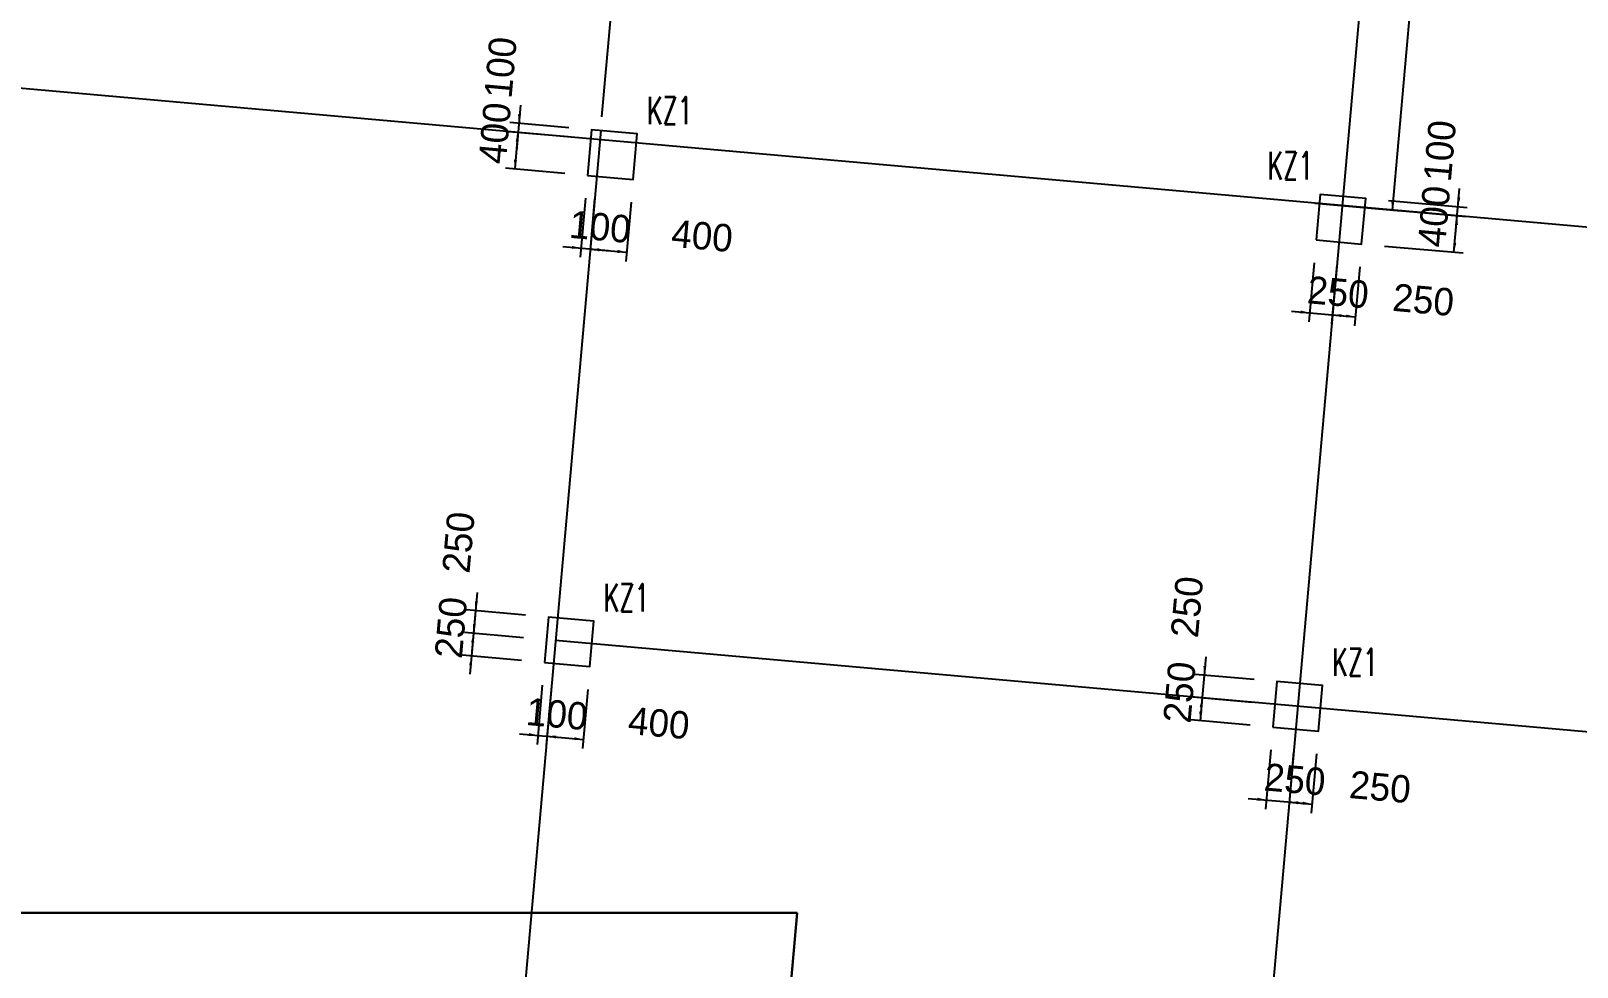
# Model space of a CAD drawing. Extents: x 387171 to 699106, y 11966 to 245688.
# Drawn here: x 590159 to 607071, y 97433 to 107673 of the extents above; entities that cross this region are included whole.
import ezdxf

# ---------------------------------------------------------------- set-up
doc = ezdxf.new("R2010")
doc.units = 0
doc.header["$LTSCALE"] = 100
doc.header["$MEASUREMENT"] = 0
for name, color, linetype in [('COLU', 7, 'Continuous'), ('DIM', 3, 'Continuous'), ('DOTE', 253, 'Continuous'), ('L-AXIS', 3, 'Continuous'), ('NUM', 7, 'Continuous')]:
    doc.layers.add(name, color=color, linetype=linetype)
doc.styles.add('hztxt', font='hztxt')
doc.styles.get("Standard").update_dxf_attribs({"font": 'standard'})
doc.dimstyles.get("Standard").update_dxf_attribs({"dimtxt": 300, "dimasz": 100, "dimexe": 100, "dimexo": 250, "dimgap": 100, "dimtad": 0, "dimtoh": 1, "dimdec": 0, "dimdsep": 46, "dimcen": 0.09, "dimclrt": 7, "dimadec": 0, "dimazin": 0, "dimtfac": 1, "dimtdec": 4, "dimtofl": 0, "dimtmove": 0, "dimatfit": 3, "dimfxl": 1, "dimtolj": 1, "dimtzin": 0, "dimarcsym": 0})

# ---------------------------------------------------------------- blocks, each defined once
blk = doc.blocks.new('*D2588')
at = {"layer": 'L-AXIS', "color": 0, "linetype": 'ByBlock', "lineweight": -2}
for p, q in [((587380, 107532), (587484, 108704)), ((596500, 107804), (587475, 108604)), ((596405, 106732), (596509, 107903))]:
    blk.add_line(p, q, dxfattribs=at)
for points in [[(587475, 108604), (587576, 108612), (587573, 108579)], [(596500, 107804), (596399, 107796), (596402, 107829)]]:
    blk.add_solid(points, dxfattribs=at)
at = {"layer": 'L-AXIS', "color": 7, "linetype": 'Continuous', "lineweight": -2, "insert": (592019, 108552), "char_height": 300, "width": 765, "attachment_point": 5, "rotation": 354.9316, "style": 'hztxt'}
blk.add_mtext('9060', dxfattribs=at)
blk = doc.blocks.new('*D867')
at = {"layer": 'DIM', "color": 0, "linetype": 'ByBlock', "lineweight": -2}
for p, q in [((595513, 106861), (595469, 106363)), ((596034, 106514), (595387, 106571)), ((596043, 106613), (595396, 106671))]:
    blk.add_line(p, q, dxfattribs=at)
for points in [[(595495, 106662), (595487, 106763), (595521, 106760)], [(595486, 106562), (595494, 106461), (595461, 106464)]]:
    blk.add_solid(points, dxfattribs=at)
at = {"layer": 'DIM', "color": 7, "linetype": 'Continuous', "lineweight": -2, "insert": (595298, 107272), "char_height": 300, "width": 476.67, "attachment_point": 5, "rotation": 84.9316, "style": 'hztxt'}
blk.add_mtext('100', dxfattribs=at)
blk = doc.blocks.new('*D1085')
at = {"layer": 'DIM', "color": 0, "linetype": 'ByBlock', "lineweight": -2}
for p, q in [((596034, 106514), (595387, 106571)), ((595486, 106562), (595451, 106164)), ((595999, 106115), (595351, 106173))]:
    blk.add_line(p, q, dxfattribs=at)
for points in [[(595486, 106562), (595494, 106461), (595461, 106464)], [(595451, 106164), (595443, 106265), (595476, 106262)]]:
    blk.add_solid(points, dxfattribs=at)
at = {"layer": 'DIM', "color": 7, "linetype": 'Continuous', "lineweight": -2, "insert": (595235, 106555), "char_height": 300, "width": 576.67, "attachment_point": 5, "rotation": 84.9316, "style": 'hztxt'}
blk.add_mtext('400', dxfattribs=at)
blk = doc.blocks.new('*D3526')
at = {"layer": 'DIM', "color": 0, "linetype": 'ByBlock', "lineweight": -2}
for p, q in [((596226, 105844), (596168, 105197)), ((596325, 105835), (596268, 105188)), ((595978, 105314), (596476, 105270))]:
    blk.add_line(p, q, dxfattribs=at)
for points in [[(596177, 105296), (596076, 105289), (596079, 105322)], [(596277, 105287), (596378, 105295), (596375, 105262)]]:
    blk.add_solid(points, dxfattribs=at)
at = {"layer": 'DIM', "color": 7, "linetype": 'Continuous', "lineweight": -2, "insert": (596385, 105529), "char_height": 300, "width": 476.67, "attachment_point": 5, "rotation": 354.9316, "style": 'hztxt'}
blk.add_mtext('100', dxfattribs=at)
blk = doc.blocks.new('*D4000')
at = {"layer": 'DIM', "color": 0, "linetype": 'ByBlock', "lineweight": -2}
for p, q in [((596325, 105835), (596268, 105188)), ((596724, 105800), (596666, 105152)), ((596277, 105287), (596675, 105252))]:
    blk.add_line(p, q, dxfattribs=at)
for points in [[(596277, 105287), (596378, 105295), (596375, 105262)], [(596675, 105252), (596574, 105244), (596577, 105278)]]:
    blk.add_solid(points, dxfattribs=at)
at = {"layer": 'DIM', "color": 7, "linetype": 'Continuous', "lineweight": -2, "insert": (597501, 105430), "char_height": 300, "width": 576.67, "attachment_point": 5, "rotation": 354.9316, "style": 'hztxt'}
blk.add_mtext('400', dxfattribs=at)
blk = doc.blocks.new('*D4235')
at = {"layer": 'DIM', "color": 0, "linetype": 'ByBlock', "lineweight": -2}
for p, q in [((604195, 105137), (604137, 104490)), ((604444, 105115), (604386, 104468)), ((603947, 104607), (604594, 104550))]:
    blk.add_line(p, q, dxfattribs=at)
for points in [[(604146, 104590), (604045, 104582), (604048, 104615)], [(604395, 104567), (604496, 104575), (604493, 104542)]]:
    blk.add_solid(points, dxfattribs=at)
at = {"layer": 'DIM', "color": 7, "linetype": 'Continuous', "lineweight": -2, "insert": (604457, 104813), "char_height": 300, "width": 566.67, "attachment_point": 5, "rotation": 354.9316, "style": 'hztxt'}
blk.add_mtext('250', dxfattribs=at)
blk = doc.blocks.new('*D67')
at = {"layer": 'DIM', "color": 0, "linetype": 'ByBlock', "lineweight": -2}
for p, q in [((604444, 105115), (604386, 104468)), ((604693, 105093), (604635, 104446)), ((604395, 104567), (604644, 104545))]:
    blk.add_line(p, q, dxfattribs=at)
for points in [[(604395, 104567), (604496, 104575), (604493, 104542)], [(604644, 104545), (604543, 104538), (604546, 104571)]]:
    blk.add_solid(points, dxfattribs=at)
at = {"layer": 'DIM', "color": 7, "linetype": 'Continuous', "lineweight": -2, "insert": (605390, 104730), "char_height": 300, "width": 566.67, "attachment_point": 5, "rotation": 354.9316, "style": 'hztxt'}
blk.add_mtext('250', dxfattribs=at)
blk = doc.blocks.new('*D2568')
at = {"layer": 'DIM', "color": 0, "linetype": 'ByBlock', "lineweight": -2}
for p, q in [((604999, 105719), (605859, 105642)), ((605724, 105253), (605760, 105651)), ((604964, 105320), (605824, 105244))]:
    blk.add_line(p, q, dxfattribs=at)
for points in [[(605760, 105651), (605768, 105550), (605734, 105553)], [(605724, 105253), (605717, 105354), (605750, 105351)]]:
    blk.add_solid(points, dxfattribs=at)
at = {"layer": 'DIM', "color": 7, "linetype": 'Continuous', "lineweight": -2, "insert": (605508, 105644), "char_height": 300, "width": 576.67, "attachment_point": 5, "rotation": 84.9316, "style": 'hztxt'}
blk.add_mtext('400', dxfattribs=at)
blk = doc.blocks.new('*D2498')
at = {"layer": 'DIM', "color": 0, "linetype": 'ByBlock', "lineweight": -2}
for p, q in [((605742, 105452), (605786, 105950)), ((604999, 105719), (605859, 105642)), ((605008, 105818), (605868, 105742))]:
    blk.add_line(p, q, dxfattribs=at)
for points in [[(605769, 105751), (605761, 105852), (605794, 105849)], [(605760, 105651), (605768, 105550), (605734, 105553)]]:
    blk.add_solid(points, dxfattribs=at)
at = {"layer": 'DIM', "color": 7, "linetype": 'Continuous', "lineweight": -2, "insert": (605572, 106361), "char_height": 300, "width": 476.67, "attachment_point": 5, "rotation": 84.9316, "style": 'hztxt'}
blk.add_mtext('100', dxfattribs=at)
blk = doc.blocks.new('*D3160')
at = {"layer": 'DIM', "color": 0, "linetype": 'ByBlock', "lineweight": -2}
for p, q in [((595040, 101532), (594983, 100885)), ((595570, 101284), (594923, 101342)), ((595548, 101035), (594901, 101093))]:
    blk.add_line(p, q, dxfattribs=at)
for points in [[(595023, 101333), (595015, 101434), (595048, 101431)], [(595000, 101084), (595008, 100983), (594975, 100986)]]:
    blk.add_solid(points, dxfattribs=at)
at = {"layer": 'DIM', "color": 7, "linetype": 'Continuous', "lineweight": -2, "insert": (594838, 102078), "char_height": 300, "width": 566.67, "attachment_point": 5, "rotation": 84.9316, "style": 'hztxt'}
blk.add_mtext('250', dxfattribs=at)
blk = doc.blocks.new('*D3402')
at = {"layer": 'DIM', "color": 0, "linetype": 'ByBlock', "lineweight": -2}
for p, q in [((595018, 101283), (594961, 100636)), ((595548, 101035), (594901, 101093)), ((595526, 100786), (594879, 100844))]:
    blk.add_line(p, q, dxfattribs=at)
for points in [[(595000, 101084), (594993, 101185), (595026, 101182)], [(594978, 100835), (594986, 100734), (594953, 100737)]]:
    blk.add_solid(points, dxfattribs=at)
at = {"layer": 'DIM', "color": 7, "linetype": 'Continuous', "lineweight": -2, "insert": (594755, 101146), "char_height": 300, "width": 566.67, "attachment_point": 5, "rotation": 84.9316, "style": 'hztxt'}
blk.add_mtext('250', dxfattribs=at)
blk = doc.blocks.new('*D1437')
at = {"layer": 'DIM', "color": 0, "linetype": 'ByBlock', "lineweight": -2}
for p, q in [((595753, 100515), (595696, 99868)), ((595853, 100506), (595795, 99859)), ((595505, 99985), (596003, 99941))]:
    blk.add_line(p, q, dxfattribs=at)
for points in [[(595705, 99967), (595603, 99959), (595606, 99993)], [(595804, 99958), (595905, 99966), (595902, 99933)]]:
    blk.add_solid(points, dxfattribs=at)
at = {"layer": 'DIM', "color": 7, "linetype": 'Continuous', "lineweight": -2, "insert": (595912, 100200), "char_height": 300, "width": 476.67, "attachment_point": 5, "rotation": 354.9316, "style": 'hztxt'}
blk.add_mtext('100', dxfattribs=at)
blk = doc.blocks.new('*D1410')
at = {"layer": 'DIM', "color": 0, "linetype": 'ByBlock', "lineweight": -2}
for p, q in [((595853, 100506), (595795, 99859)), ((596251, 100471), (596194, 99823)), ((595804, 99958), (596203, 99923))]:
    blk.add_line(p, q, dxfattribs=at)
for points in [[(595804, 99958), (595905, 99966), (595902, 99933)], [(596203, 99923), (596102, 99915), (596104, 99948)]]:
    blk.add_solid(points, dxfattribs=at)
at = {"layer": 'DIM', "color": 7, "linetype": 'Continuous', "lineweight": -2, "insert": (597028, 100101), "char_height": 300, "width": 576.67, "attachment_point": 5, "rotation": 354.9316, "style": 'hztxt'}
blk.add_mtext('400', dxfattribs=at)
blk = doc.blocks.new('*D3986')
at = {"layer": 'DIM', "color": 0, "linetype": 'ByBlock', "lineweight": -2}
for p, q in [((603009, 100825), (602952, 100178)), ((603539, 100577), (602892, 100635)), ((603517, 100328), (602870, 100386))]:
    blk.add_line(p, q, dxfattribs=at)
for points in [[(602991, 100626), (602984, 100727), (603017, 100724)], [(602969, 100377), (602977, 100276), (602944, 100279)]]:
    blk.add_solid(points, dxfattribs=at)
at = {"layer": 'DIM', "color": 7, "linetype": 'Continuous', "lineweight": -2, "insert": (602806, 101372), "char_height": 300, "width": 566.67, "attachment_point": 5, "rotation": 84.9316, "style": 'hztxt'}
blk.add_mtext('250', dxfattribs=at)
blk = doc.blocks.new('*D2067')
at = {"layer": 'DIM', "color": 0, "linetype": 'ByBlock', "lineweight": -2}
for p, q in [((603517, 100328), (602870, 100386)), ((602969, 100377), (602947, 100128)), ((603495, 100079), (602847, 100137))]:
    blk.add_line(p, q, dxfattribs=at)
for points in [[(602969, 100377), (602977, 100276), (602944, 100279)], [(602947, 100128), (602939, 100229), (602973, 100226)]]:
    blk.add_solid(points, dxfattribs=at)
at = {"layer": 'DIM', "color": 7, "linetype": 'Continuous', "lineweight": -2, "insert": (602724, 100439), "char_height": 300, "width": 566.67, "attachment_point": 5, "rotation": 84.9316, "style": 'hztxt'}
blk.add_mtext('250', dxfattribs=at)
blk = doc.blocks.new('*D2317')
at = {"layer": 'DIM', "color": 0, "linetype": 'ByBlock', "lineweight": -2}
for p, q in [((603722, 99808), (603664, 99161)), ((603971, 99786), (603913, 99139)), ((603474, 99278), (604122, 99221))]:
    blk.add_line(p, q, dxfattribs=at)
for points in [[(603673, 99260), (603572, 99253), (603575, 99286)], [(603922, 99238), (604023, 99246), (604020, 99213)]]:
    blk.add_solid(points, dxfattribs=at)
at = {"layer": 'DIM', "color": 7, "linetype": 'Continuous', "lineweight": -2, "insert": (603984, 99484), "char_height": 300, "width": 566.67, "attachment_point": 5, "rotation": 354.9316, "style": 'hztxt'}
blk.add_mtext('250', dxfattribs=at)
blk = doc.blocks.new('*D2255')
at = {"layer": 'DIM', "color": 0, "linetype": 'ByBlock', "lineweight": -2}
for p, q in [((603971, 99786), (603913, 99139)), ((604220, 99764), (604163, 99117)), ((603922, 99238), (604171, 99216))]:
    blk.add_line(p, q, dxfattribs=at)
for points in [[(603922, 99238), (604023, 99246), (604020, 99213)], [(604171, 99216), (604070, 99208), (604073, 99242)]]:
    blk.add_solid(points, dxfattribs=at)
at = {"layer": 'DIM', "color": 7, "linetype": 'Continuous', "lineweight": -2, "insert": (604917, 99401), "char_height": 300, "width": 566.67, "attachment_point": 5, "rotation": 354.9316, "style": 'hztxt'}
blk.add_mtext('250', dxfattribs=at)
blk = doc.blocks.new('*D339')
at = {"layer": 'DIM', "color": 0, "linetype": 'ByBlock', "lineweight": -2}
for p, q in [((604719, 111616), (605663, 111533)), ((605564, 111541), (605047, 105714)), ((604202, 105789), (605146, 105705))]:
    blk.add_line(p, q, dxfattribs=at)
for points in [[(605564, 111541), (605571, 111440), (605538, 111443)], [(605047, 105714), (605039, 105815), (605072, 105812)]]:
    blk.add_solid(points, dxfattribs=at)
at = {"layer": 'DIM', "color": 7, "linetype": 'Continuous', "lineweight": -2, "insert": (605056, 108650), "char_height": 300, "width": 780, "attachment_point": 5, "rotation": 84.9316, "style": 'hztxt'}
blk.add_mtext('5850', dxfattribs=at)
blk = doc.blocks.new('后浇带现场')
at = {"color": 6, "lineweight": 30}
for points in [[(781539, 625070), (706851, 625070)], [(777111, 575147), (781539, 625070)]]:
    blk.add_lwpolyline(points, dxfattribs=at)

msp = doc.modelspace()

# ---------------------------------------------------------------- linework, layer by layer
at = {"layer": 'COLU'}
for points in [[(596247.9, 106093.1), (596745.9, 106049), (596790.1, 106547), (596292.1, 106591.2)], [(604216.6, 105386.4), (604714.7, 105342.2), (604758.8, 105840.2), (604260.8, 105884.4)], [(595775.2, 100764), (596273.3, 100719.9), (596317.5, 101217.9), (595819.4, 101262.1)], [(603744, 100057.3), (604242, 100013.1), (604286.2, 100511.2), (603788.1, 100555.3)]]:
    msp.add_lwpolyline(points, close=True, dxfattribs=at)
at = {"layer": 'DOTE'}
for p, q in [((605079.6, 112287.1), (599065, 44471.9)), ((666955.8, 100223.5), (587358.1, 107283.1)), ((596391.7, 106582.3), (590946.9, 45191.9)), ((666469.9, 94745), (595896.9, 101004.2))]:
    msp.add_line(p, q, dxfattribs=at)

# ---------------------------------------------------------------- block references
at = {"color": 3, "lineweight": 30}
msp.add_blockref('后浇带现场', (-182998.7, -527042.1), dxfattribs=at)

# ---------------------------------------------------------------- texts
at = {"layer": 'NUM', "color": 200, "width": 0.7}
for p in [(596896.2, 106653.1), (603683.8, 106049.7), (596423.5, 101324), (604392.2, 100617.2)]:
    msp.add_text('KZ1', height=300, dxfattribs=at).set_placement(p)

# ---------------------------------------------------------------- dimensions: what is measured, and where the dimension line sits
at = {"layer": 'DIM', "color": 200}
for p1, p2, distance, picture, middle in [((604469.9, 111638.4), (603953.1, 105811.3), 1097.9, '*D339', (605056.1, 108650)), ((596292.1, 106591.2), (596283.2, 106491.6), -800, '*D867', (595264, 106885.1)), ((596283.2, 106491.6), (596247.9, 106093.1), -800, '*D1085', (595182.7, 105968.7)), ((604750, 105740.6), (604758.8, 105840.2), -1013.8, '*D2498', (605537.5, 105973.9)), ((596247.9, 106093.1), (596347.5, 106084.3), -800, '*D3526', (595998.2, 105563.1)), ((596347.5, 106084.3), (596745.9, 106049), -800, '*D4000', (596914.6, 105481.8)), ((604714.7, 105342.2), (604750, 105740.6), -1013.8, '*D2568', (605456.2, 105057.5)), ((604216.6, 105386.4), (604465.6, 105364.3), -800, '*D4235', (603950.8, 104857.8)), ((604465.6, 105364.3), (604714.7, 105342.2), -800, '*D67', (604883.3, 104775.1)), ((595819.4, 101262.1), (595797.3, 101013.1), -800, '*D3160', (594792.8, 101572.1)), ((603788.1, 100555.3), (603766.1, 100306.3), -800, '*D3986', (602761.5, 100865.3)), ((595797.3, 101013.1), (595775.2, 100764), -800, '*D3402', (594710.1, 100639.6)), ((595775.2, 100764), (595874.9, 100755.2), -800, '*D1437', (595525.5, 100234)), ((595874.9, 100755.2), (596273.3, 100719.9), -800, '*D1410', (596441.9, 100152.8)), ((603766.1, 100306.3), (603744, 100057.3), -800, '*D2067', (602678.8, 99932.8)), ((603744, 100057.3), (603993, 100035.2), -800, '*D2317', (603478.2, 99528.7)), ((603993, 100035.2), (604242, 100013.1), -800, '*D2255', (604410.6, 99446))]:
    dim = msp.add_aligned_dim(p1=p1, p2=p2, distance=distance, dimstyle='Standard', dxfattribs=at)
    dim.commit()
    dim.dimension.update_dxf_attribs({"geometry": picture, "text_midpoint": middle})
at = {"layer": 'L-AXIS'}
dim = msp.add_aligned_dim(p1=(596382.8, 106482.7), p2=(587358.1, 107283.1), distance=-1326.1, dimstyle='Standard', dxfattribs=at)
dim.commit()
dim.dimension.update_dxf_attribs({"geometry": '*D2588', "text_midpoint": (592018.5, 108552.5)})

doc.saveas('drawing.dxf')
